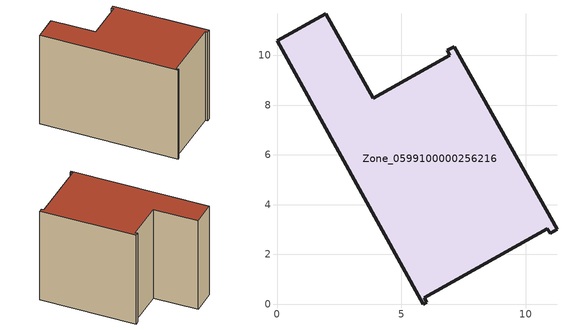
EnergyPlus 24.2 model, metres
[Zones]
Zone_0599100000256216
 floor ground (C_G): 3.86,8.28 6.95,10.01 6.84,10.2 7.12,10.35 11.25,3 10.97,2.85 10.86,3.04 5.91,0.27 6.02,0.08 5.88,0 0,10.57 1.96,11.67 z0
 wall outside (C_F): 7.12,10.35 6.84,10.2 6.95,10.01 3.86,8.28 1.96,11.67 0,10.57 5.88,0 6.02,0.08 5.91,0.27 10.86,3.04 10.97,2.85 11.25,3 7.12,10.35 z0:8.58
 roof outside (C_R): 6.95,10.01 3.86,8.28 1.96,11.67 0,10.57 5.88,0 6.02,0.08 5.91,0.27 10.86,3.04 10.97,2.85 11.25,3 7.12,10.35 6.84,10.2 z8.58
[BUILDING]
Pand.0599100000256216: North Axis=0; Terrain=City; Loads Convergence Tolerance Value=0.04; Temperature Convergence Tolerance Value=0.4; Solar Distribution=FullExterior; Maximum Number of Warmup Days=25; Minimum Number of Warmup Days=1
[Site:Location]
Rotterdam.The.Hague.AP_ZH_NLD Design_Conditions: Latitude=51.96; Longitude=4.45; Time Zone=1; Elevation=-4.5
[SITE:GROUNDTEMPERATURE:BUILDINGSURFACE]
18, 18, 18, 18, 18, 18, 18, 18, 18, 18, 18, 18
[MATERIAL] Thermal Absorptance=0.9; Solar Absorptance=0.7; Visible Absorptance=0.7
Name | Roughness | Thickness | Conductivity | Density | Specific Heat
G.TI.1965-1974 | MediumSmooth | 0.15 | 0.882353 | 540 | 1210
F.TI.1965-1974 | Rough | 0.3 | 0.697674 | 1920 | 840
R.TI.1965-1974 | MediumRough | 0.2 | 0.232558 | 1500 | 1000
[CONSTRUCTION]
C_G: G.TI.1965-1974
C_F: F.TI.1965-1974
C_R: R.TI.1965-1974
[ZONE]
Zone_0599100000256216: Type=1; Multiplier=1; Ceiling Height=Autocalculate; Volume=Autocalculate; Floor Area=autocalculate; Part of Total Floor Area=Yes
[ZONEINFILTRATION:DESIGNFLOWRATE]
Infil_Zone_0599100000256216: Zone or ZoneList or Space or SpaceList=Zone_0599100000256216; Schedule=AlwaysOn; Design Flow Rate Calculation Method=Flow/Area; Flow Rate per Floor Area=0.003; Constant Term Coefficient=1; Temperature Term Coefficient=0; Velocity Term Coefficient=0; Velocity Squared Term Coefficient=0
[HVACTEMPLATE:ZONE:IDEALLOADSAIRSYSTEM]
Zone_0599100000256216: Maximum Heating Supply Air Temperature=50; Minimum Cooling Supply Air Temperature=13; Maximum Heating Supply Air Humidity Ratio=0.0156; Minimum Cooling Supply Air Humidity Ratio=0.0077; Heating Limit=NoLimit; Cooling Limit=NoLimit; Dehumidification Control Type=ConstantSensibleHeatRatio; Cooling Sensible Heat Ratio=0.7; Dehumidification Setpoint=60; Humidification Control Type=None; Humidification Setpoint=30; Outdoor Air Method=None; Outdoor Air Flow Rate per Person=0.00944; Outdoor Air Flow Rate per Zone Floor Area=0; Outdoor Air Flow Rate per Zone=0; Demand Controlled Ventilation Type=None; Outdoor Air Economizer Type=NoEconomizer; Heat Recovery Type=None; Sensible Heat Recovery Effectiveness=0.7; Latent Heat Recovery Effectiveness=0.65
[ZONECONTROL:THERMOSTAT]
ThermostatControl_Zone_0599100000256216: Zone or ZoneList=Zone_0599100000256216; Control Type Schedule=DualSetpointControlType; Control 1=Thermostat_Zone_0599100000256216; Temperature Difference Between Cutout And Setpoint=0
[THERMOSTATSETPOINT:DUALSETPOINT]
Thermostat_Zone_0599100000256216: Heating Setpoint Temperature Schedule=HeatingSetpoint_Zone_0599100000256216; Cooling Setpoint Temperature Schedule=CoolingSetpoint_Zone_0599100000256216
[SCHEDULE:COMPACT]
HeatingSetpoint_Zone_0599100000256216: Through: 12/31, For: AllDays, Until: 24:00, 21
CoolingSetpoint_Zone_0599100000256216: Through: 12/31, For: AllDays, Until: 24:00, 24
DualSetpointControlType: Through: 12/31, For: AllDays, Until: 24:00, 4
AlwaysOn: Through: 12/31, For: AllDays, Until: 24:00, 1
